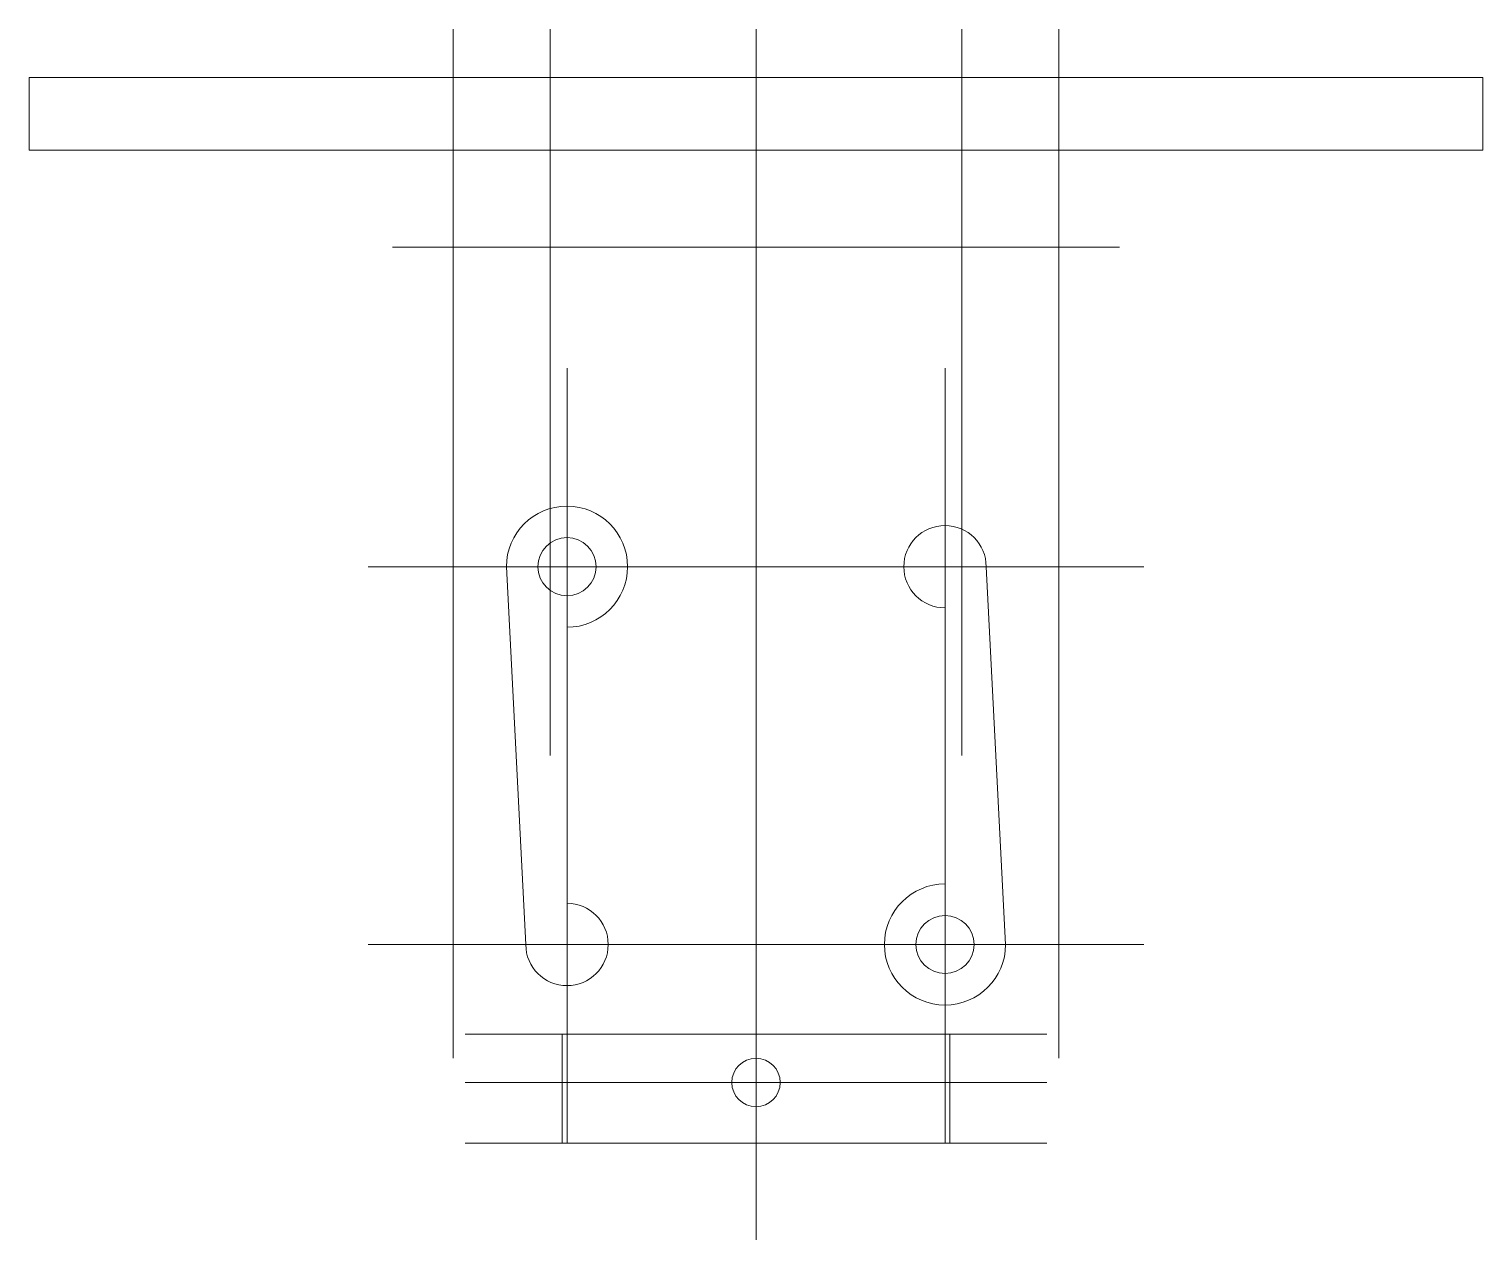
# Model space of a CAD drawing. Header units: millimetres. Extents: x -30 to 30, y -20 to 30.
import ezdxf

# ---------------------------------------------------------------- set-up
doc = ezdxf.new("R2010")
doc.units = ezdxf.units.MM
for name, color, linetype, lineweight in [('supports-encoder-1', 7, 'CONTINUOUS', 5), ('supports-main', 7, 'CONTINUOUS', 5), ('traces', 1, 'CONTINUOUS', 0)]:
    doc.layers.add(name, color=color, linetype=linetype, lineweight=lineweight)

msp = doc.modelspace()

# ---------------------------------------------------------------- linework, layer by layer
at = {"layer": 'supports-encoder-1'}
for p, q in [((-10.3, 7.8), (-9.5, -7.8)), ((9.5, 7.8), (10.3, -7.8)), ((7.8, -5.3), (7.8, 6.1)), ((-7.8, 5.3), (-7.8, -6.1))]:
    msp.add_line(p, q, dxfattribs=at)
for centre in [(-7.8, 7.8), (7.8, -7.8)]:
    msp.add_circle(centre, 1.2, dxfattribs=at)
for centre, radius, start, end in [((-7.8, 7.8), 2.5, 270, 180), ((7.8, 7.8), 1.7, 0, 270), ((7.8, -7.8), 2.5, 90, 0), ((-7.8, -7.8), 1.7, 180, 90)]:
    msp.add_arc(centre, radius, start, end, dxfattribs=at)
at = {"layer": 'supports-main'}
for p, q in [((-30, 25), (-30, 28)), ((-30, 28), (-12.5, 28)), ((-12.5, 28), (-12.5, 25)), ((12.5, 28), (30, 28)), ((12.5, 25), (12.5, 28)), ((30, 28), (30, 25)), ((-12.5, 25), (-30, 25)), ((30, 25), (12.5, 25)), ((8, -11.5), (-8, -11.5)), ((-8, -11.5), (-8, -16)), ((8, -16), (8, -11.5)), ((-8, -16), (8, -16))]:
    msp.add_line(p, q, dxfattribs=at)
msp.add_circle((0, -13.5), 1, dxfattribs=at)
at = {"layer": 'traces'}
for p, q in [((-12.5, -12.5), (-12.5, 30)), ((-8.5, 0), (-8.5, 30)), ((0, -20), (0, 30)), ((8.5, 0), (8.5, 30)), ((12.5, 30), (12.5, -12.5)), ((-30, 28), (30, 28)), ((-30, 25), (30, 25)), ((-15, 21), (15, 21)), ((-7.8, -16), (-7.8, 16)), ((7.8, -16), (7.8, 16)), ((16, 7.8), (-16, 7.8)), ((-16, -7.8), (16, -7.8)), ((-12, -11.5), (12, -11.5)), ((-12, -13.5), (12, -13.5)), ((12, -16), (-12, -16))]:
    msp.add_line(p, q, dxfattribs=at)

doc.saveas('drawing.dxf')
